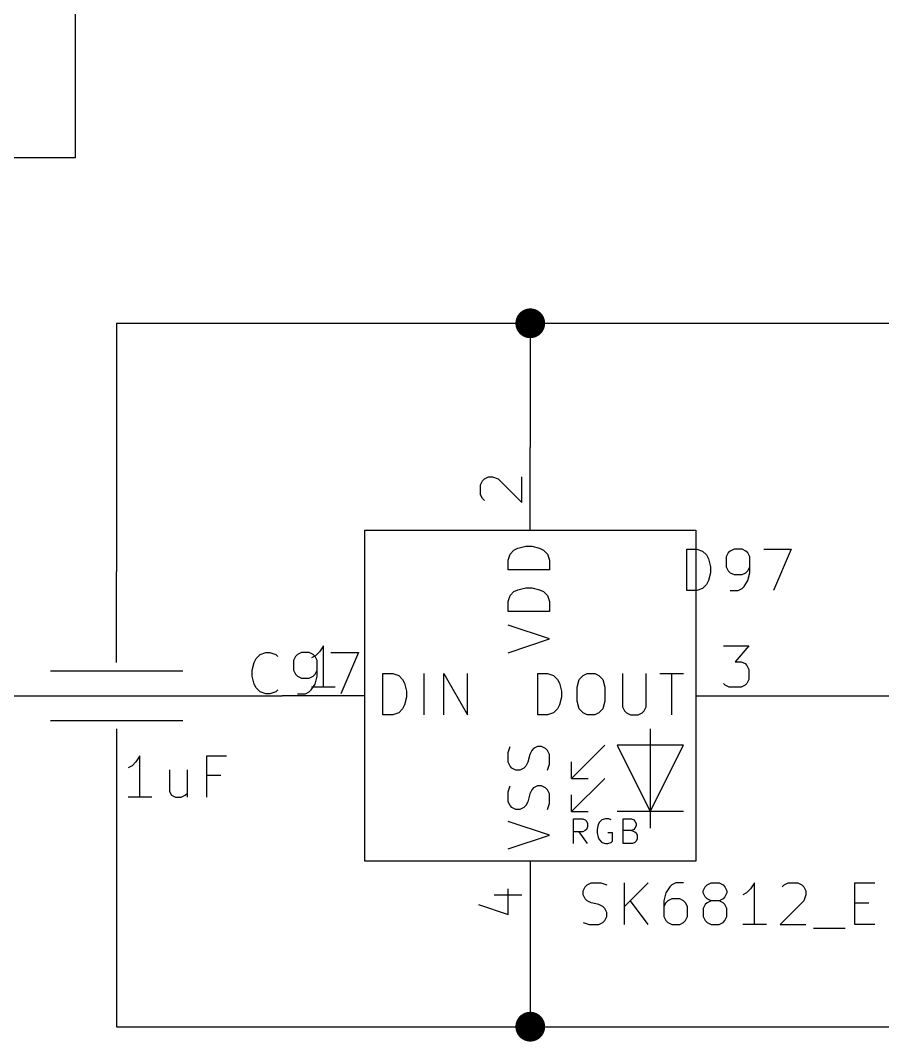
# Model space of a CAD drawing. Header units: millimetres. Extents: x 10 to 287, y -200 to -10.
# Drawn here: x 49.12 to 75.59, y -136.35 to -105 of the extents above; entities that cross this region are included whole.
import ezdxf

# ---------------------------------------------------------------- set-up
doc = ezdxf.new("R2010")
doc.units = ezdxf.units.MM
for name, color, linetype in [('GREENSIXTYFIVE', 129, 'CONTINUOUS'), ('LIGHTGREEN', 92, 'CONTINUOUS'), ('LIGHTRED', 12, 'CONTINUOUS'), ('RED', 14, 'CONTINUOUS'), ('WHITE', 250, 'CONTINUOUS')]:
    doc.layers.add(name, color=color, linetype=linetype)

msp = doc.modelspace()

# ---------------------------------------------------------------- linework, layer by layer
at = {"layer": 'GREENSIXTYFIVE', "linetype": 'CONTINUOUS'}
for p, q in [((64.148, -121.3878), (64.269, -121.2668)), ((64.148, -121.3878), (64.269, -121.2668)), ((64.269, -121.2668), (64.3899, -121.2063)), ((64.269, -121.2668), (64.3899, -121.2063)), ((64.3899, -121.2063), (64.6318, -121.1459)), ((64.3899, -121.2063), (64.6318, -121.1459)), ((64.6318, -121.1459), (64.8132, -121.1459)), ((64.6318, -121.1459), (64.8132, -121.1459)), ((64.8132, -121.1459), (65.0551, -121.2063)), ((64.8132, -121.1459), (65.0551, -121.2063)), ((65.0551, -121.2063), (65.1761, -121.2668)), ((65.0551, -121.2063), (65.1761, -121.2668)), ((65.1761, -121.2668), (65.2971, -121.3878)), ((65.1761, -121.2668), (65.2971, -121.3878)), ((69.5778, -122.4992), (69.5778, -121.2292)), ((69.5778, -121.2292), (69.8802, -121.2292)), ((69.5778, -122.4992), (69.5778, -121.2292)), ((69.5778, -121.2292), (69.8802, -121.2292)), ((69.8802, -121.2292), (70.0616, -121.2897)), ((69.8802, -121.2292), (70.0616, -121.2897)), ((70.0616, -121.2897), (70.1826, -121.4107)), ((70.0616, -121.2897), (70.1826, -121.4107)), ((70.9083, -121.2897), (70.8478, -121.3502)), ((70.9083, -121.2897), (70.8478, -121.3502)), ((71.0293, -121.2292), (70.9083, -121.2897)), ((71.0293, -121.2292), (70.9083, -121.2897)), ((71.2712, -121.2292), (71.0293, -121.2292)), ((71.2712, -121.2292), (71.0293, -121.2292)), ((71.3921, -121.2897), (71.2712, -121.2292)), ((71.3921, -121.2897), (71.2712, -121.2292)), ((71.4526, -121.3502), (71.3921, -121.2897)), ((71.4526, -121.3502), (71.3921, -121.2897)), ((71.9364, -121.2292), (72.783, -121.2292)), ((71.9364, -121.2292), (72.783, -121.2292)), ((72.783, -121.2292), (72.2388, -122.4992)), ((72.783, -121.2292), (72.2388, -122.4992)), ((64.0875, -121.5692), (64.148, -121.3878)), ((64.0875, -121.5692), (64.148, -121.3878)), ((64.0875, -121.8716), (64.0875, -121.5692)), ((64.0875, -121.8716), (64.0875, -121.5692)), ((65.2971, -121.3878), (65.3575, -121.5692)), ((65.2971, -121.3878), (65.3575, -121.5692)), ((65.3575, -121.5692), (65.3575, -121.8716)), ((65.3575, -121.5692), (65.3575, -121.8716)), ((70.1826, -121.4107), (70.2431, -121.5316)), ((70.1826, -121.4107), (70.2431, -121.5316)), ((70.2431, -121.5316), (70.3035, -121.7735)), ((70.2431, -121.5316), (70.3035, -121.7735)), ((70.8478, -121.3502), (70.7874, -121.4711)), ((70.8478, -121.3502), (70.7874, -121.4711)), ((70.7874, -121.4711), (70.7874, -121.7735)), ((70.7874, -121.4711), (70.7874, -121.7735)), ((71.5131, -121.4711), (71.4526, -121.3502)), ((71.5131, -121.4711), (71.4526, -121.3502)), ((71.5131, -121.9549), (71.5131, -121.4711)), ((71.5131, -121.9549), (71.5131, -121.4711)), ((65.3575, -121.8716), (64.0875, -121.8716)), ((65.3575, -121.8716), (64.0875, -121.8716)), ((70.3035, -121.7735), (70.3035, -121.9549)), ((70.3035, -121.7735), (70.3035, -121.9549)), ((70.7874, -121.7735), (70.8478, -121.8945)), ((70.7874, -121.7735), (70.8478, -121.8945)), ((70.8478, -121.8945), (70.9083, -121.9549)), ((70.8478, -121.8945), (70.9083, -121.9549)), ((71.3921, -121.9549), (71.4526, -121.8945)), ((71.3921, -121.9549), (71.4526, -121.8945)), ((71.4526, -121.8945), (71.5131, -121.7735)), ((71.4526, -121.8945), (71.5131, -121.7735)), ((70.2431, -122.1968), (70.1826, -122.3178)), ((70.2431, -122.1968), (70.1826, -122.3178)), ((70.3035, -121.9549), (70.2431, -122.1968)), ((70.3035, -121.9549), (70.2431, -122.1968)), ((70.9083, -121.9549), (71.0293, -122.0154)), ((70.9083, -121.9549), (71.0293, -122.0154)), ((71.0293, -122.0154), (71.2712, -122.0154)), ((71.0293, -122.0154), (71.2712, -122.0154)), ((71.2712, -122.0154), (71.3921, -121.9549)), ((71.2712, -122.0154), (71.3921, -121.9549)), ((71.3316, -122.3783), (71.4526, -122.1968)), ((71.3316, -122.3783), (71.4526, -122.1968)), ((71.4526, -122.1968), (71.5131, -121.9549)), ((71.4526, -122.1968), (71.5131, -121.9549)), ((64.148, -122.6578), (64.269, -122.5368)), ((64.148, -122.6578), (64.269, -122.5368)), ((64.269, -122.5368), (64.3899, -122.4763)), ((64.269, -122.5368), (64.3899, -122.4763)), ((64.3899, -122.4763), (64.6318, -122.4159)), ((64.3899, -122.4763), (64.6318, -122.4159)), ((64.6318, -122.4159), (64.8132, -122.4159)), ((64.6318, -122.4159), (64.8132, -122.4159)), ((64.8132, -122.4159), (65.0551, -122.4763)), ((64.8132, -122.4159), (65.0551, -122.4763)), ((65.0551, -122.4763), (65.1761, -122.5368)), ((65.0551, -122.4763), (65.1761, -122.5368)), ((65.1761, -122.5368), (65.2971, -122.6578)), ((65.1761, -122.5368), (65.2971, -122.6578)), ((69.8802, -122.4992), (69.5778, -122.4992)), ((69.8802, -122.4992), (69.5778, -122.4992)), ((70.0616, -122.4388), (69.8802, -122.4992)), ((70.0616, -122.4388), (69.8802, -122.4992)), ((70.1826, -122.3178), (70.0616, -122.4388)), ((70.1826, -122.3178), (70.0616, -122.4388)), ((70.9083, -122.4992), (71.1502, -122.4992)), ((70.9083, -122.4992), (71.1502, -122.4992)), ((71.1502, -122.4992), (71.2712, -122.4388)), ((71.1502, -122.4992), (71.2712, -122.4388)), ((71.2712, -122.4388), (71.3316, -122.3783)), ((71.2712, -122.4388), (71.3316, -122.3783)), ((64.0875, -122.8392), (64.148, -122.6578)), ((64.0875, -122.8392), (64.148, -122.6578)), ((64.0875, -123.1416), (64.0875, -122.8392)), ((64.0875, -123.1416), (64.0875, -122.8392)), ((65.2971, -122.6578), (65.3575, -122.8392)), ((65.2971, -122.6578), (65.3575, -122.8392)), ((65.3575, -122.8392), (65.3575, -123.1416)), ((65.3575, -122.8392), (65.3575, -123.1416)), ((65.3575, -123.1416), (64.0875, -123.1416)), ((65.3575, -123.1416), (64.0875, -123.1416)), ((65.3575, -123.9883), (64.0875, -123.5649)), ((65.3575, -123.9883), (64.0875, -123.5649)), ((64.0875, -124.4116), (65.3575, -123.9883)), ((64.0875, -124.4116), (65.3575, -123.9883)), ((56.475, -124.4647), (56.6564, -124.4042)), ((56.475, -124.4647), (56.6564, -124.4042)), ((56.6564, -124.4042), (56.7773, -124.4042)), ((56.6564, -124.4042), (56.7773, -124.4042)), ((56.7773, -124.4042), (56.9588, -124.4647)), ((56.7773, -124.4042), (56.9588, -124.4647)), ((57.745, -124.4042), (57.624, -124.4647)), ((57.745, -124.4042), (57.624, -124.4647)), ((57.9869, -124.4042), (57.745, -124.4042)), ((57.9869, -124.4042), (57.745, -124.4042)), ((58.1078, -124.4647), (57.9869, -124.4042)), ((58.1078, -124.4647), (57.9869, -124.4042)), ((58.6521, -124.4042), (59.4987, -124.4042)), ((58.6521, -124.4042), (59.4987, -124.4042)), ((59.4987, -124.4042), (58.9545, -125.6742)), ((59.4987, -124.4042), (58.9545, -125.6742)), ((56.2331, -124.9485), (56.2935, -124.7066)), ((56.2331, -124.9485), (56.2935, -124.7066)), ((56.2935, -124.7066), (56.354, -124.5857)), ((56.2935, -124.7066), (56.354, -124.5857)), ((56.354, -124.5857), (56.475, -124.4647)), ((56.354, -124.5857), (56.475, -124.4647)), ((56.9588, -124.4647), (57.0192, -124.5252)), ((56.9588, -124.4647), (57.0192, -124.5252)), ((57.5635, -124.5252), (57.5031, -124.6461)), ((57.5635, -124.5252), (57.5031, -124.6461)), ((57.5031, -124.6461), (57.5031, -124.9485)), ((57.5031, -124.6461), (57.5031, -124.9485)), ((57.624, -124.4647), (57.5635, -124.5252)), ((57.624, -124.4647), (57.5635, -124.5252)), ((58.1683, -124.5252), (58.1078, -124.4647)), ((58.1683, -124.5252), (58.1078, -124.4647)), ((58.2288, -124.6461), (58.1683, -124.5252)), ((58.2288, -124.6461), (58.1683, -124.5252)), ((58.2288, -125.1299), (58.2288, -124.6461)), ((58.2288, -125.1299), (58.2288, -124.6461)), ((56.2331, -125.1299), (56.2331, -124.9485)), ((56.2331, -125.1299), (56.2331, -124.9485)), ((57.5031, -124.9485), (57.5635, -125.0695)), ((57.5031, -124.9485), (57.5635, -125.0695)), ((58.1683, -125.0695), (58.2288, -124.9485)), ((58.1683, -125.0695), (58.2288, -124.9485)), ((60.2463, -126.3175), (60.2463, -125.0475)), ((60.2463, -125.0475), (60.5487, -125.0475)), ((60.2463, -126.3175), (60.2463, -125.0475)), ((60.2463, -125.0475), (60.5487, -125.0475)), ((60.5487, -125.0475), (60.7301, -125.108)), ((60.5487, -125.0475), (60.7301, -125.108)), ((61.5163, -126.3175), (61.5163, -125.0475)), ((61.5163, -126.3175), (61.5163, -125.0475)), ((62.1211, -126.3175), (62.1211, -125.0475)), ((62.1211, -125.0475), (62.8468, -126.3175)), ((62.1211, -126.3175), (62.1211, -125.0475)), ((62.1211, -125.0475), (62.8468, -126.3175)), ((62.8468, -126.3175), (62.8468, -125.0475)), ((62.8468, -126.3175), (62.8468, -125.0475)), ((64.9997, -126.3175), (64.9997, -125.0475)), ((64.9997, -125.0475), (65.3021, -125.0475)), ((64.9997, -126.3175), (64.9997, -125.0475)), ((64.9997, -125.0475), (65.3021, -125.0475)), ((65.3021, -125.0475), (65.4835, -125.108)), ((65.3021, -125.0475), (65.4835, -125.108)), ((66.3907, -125.108), (66.5116, -125.0475)), ((66.3907, -125.108), (66.5116, -125.0475)), ((66.5116, -125.0475), (66.7535, -125.0475)), ((66.5116, -125.0475), (66.7535, -125.0475)), ((66.7535, -125.0475), (66.8745, -125.108)), ((66.7535, -125.0475), (66.8745, -125.108)), ((67.6002, -125.0475), (67.6002, -126.0756)), ((67.6002, -125.0475), (67.6002, -126.0756)), ((68.3259, -126.0756), (68.3259, -125.0475)), ((68.3259, -126.0756), (68.3259, -125.0475)), ((68.7493, -125.0475), (69.475, -125.0475)), ((68.7493, -125.0475), (69.475, -125.0475)), ((69.1122, -126.3175), (69.1122, -125.0475)), ((69.1122, -126.3175), (69.1122, -125.0475)), ((56.2935, -125.3718), (56.2331, -125.1299)), ((56.2935, -125.3718), (56.2331, -125.1299)), ((56.354, -125.4928), (56.2935, -125.3718)), ((56.354, -125.4928), (56.2935, -125.3718)), ((57.5635, -125.0695), (57.624, -125.1299)), ((57.5635, -125.0695), (57.624, -125.1299)), ((57.624, -125.1299), (57.745, -125.1904)), ((57.624, -125.1299), (57.745, -125.1904)), ((57.745, -125.1904), (57.9869, -125.1904)), ((57.745, -125.1904), (57.9869, -125.1904)), ((57.9869, -125.1904), (58.1078, -125.1299)), ((57.9869, -125.1904), (58.1078, -125.1299)), ((58.0473, -125.5533), (58.1683, -125.3718)), ((58.0473, -125.5533), (58.1683, -125.3718)), ((58.1078, -125.1299), (58.1683, -125.0695)), ((58.1078, -125.1299), (58.1683, -125.0695)), ((58.1683, -125.3718), (58.2288, -125.1299)), ((58.1683, -125.3718), (58.2288, -125.1299)), ((60.7301, -125.108), (60.8511, -125.229)), ((60.7301, -125.108), (60.8511, -125.229)), ((60.8511, -125.229), (60.9116, -125.3499)), ((60.8511, -125.229), (60.9116, -125.3499)), ((60.9116, -125.3499), (60.972, -125.5918)), ((60.9116, -125.3499), (60.972, -125.5918)), ((65.4835, -125.108), (65.6045, -125.229)), ((65.4835, -125.108), (65.6045, -125.229)), ((65.6045, -125.229), (65.665, -125.3499)), ((65.6045, -125.229), (65.665, -125.3499)), ((65.665, -125.3499), (65.7254, -125.5918)), ((65.665, -125.3499), (65.7254, -125.5918)), ((66.2093, -125.4709), (66.2697, -125.229)), ((66.2093, -125.4709), (66.2697, -125.229)), ((66.2697, -125.229), (66.3907, -125.108)), ((66.2697, -125.229), (66.3907, -125.108)), ((66.8745, -125.108), (66.9954, -125.229)), ((66.8745, -125.108), (66.9954, -125.229)), ((66.9954, -125.229), (67.0559, -125.4709)), ((66.9954, -125.229), (67.0559, -125.4709)), ((56.475, -125.6138), (56.354, -125.4928)), ((56.475, -125.6138), (56.354, -125.4928)), ((56.6564, -125.6742), (56.475, -125.6138)), ((56.6564, -125.6742), (56.475, -125.6138)), ((56.7773, -125.6742), (56.6564, -125.6742)), ((56.7773, -125.6742), (56.6564, -125.6742)), ((56.9588, -125.6138), (56.7773, -125.6742)), ((56.9588, -125.6138), (56.7773, -125.6742)), ((57.0192, -125.5533), (56.9588, -125.6138)), ((57.0192, -125.5533), (56.9588, -125.6138)), ((57.624, -125.6742), (57.8659, -125.6742)), ((57.624, -125.6742), (57.8659, -125.6742)), ((57.8659, -125.6742), (57.9869, -125.6138)), ((57.8659, -125.6742), (57.9869, -125.6138)), ((57.9869, -125.6138), (58.0473, -125.5533)), ((57.9869, -125.6138), (58.0473, -125.5533)), ((60.972, -125.5918), (60.972, -125.7732)), ((60.972, -125.5918), (60.972, -125.7732)), ((65.7254, -125.5918), (65.7254, -125.7732)), ((65.7254, -125.5918), (65.7254, -125.7732)), ((66.2093, -125.8942), (66.2093, -125.4709)), ((66.2093, -125.8942), (66.2093, -125.4709)), ((67.0559, -125.4709), (67.0559, -125.8942)), ((67.0559, -125.4709), (67.0559, -125.8942)), ((60.972, -125.7732), (60.9116, -126.0151)), ((60.972, -125.7732), (60.9116, -126.0151)), ((65.7254, -125.7732), (65.665, -126.0151)), ((65.7254, -125.7732), (65.665, -126.0151)), ((66.2697, -126.1361), (66.2093, -125.8942)), ((66.2697, -126.1361), (66.2093, -125.8942)), ((67.0559, -125.8942), (66.9954, -126.1361)), ((67.0559, -125.8942), (66.9954, -126.1361)), ((60.7301, -126.2571), (60.5487, -126.3175)), ((60.7301, -126.2571), (60.5487, -126.3175)), ((60.8511, -126.1361), (60.7301, -126.2571)), ((60.8511, -126.1361), (60.7301, -126.2571)), ((60.9116, -126.0151), (60.8511, -126.1361)), ((60.9116, -126.0151), (60.8511, -126.1361)), ((65.4835, -126.2571), (65.3021, -126.3175)), ((65.4835, -126.2571), (65.3021, -126.3175)), ((65.6045, -126.1361), (65.4835, -126.2571)), ((65.6045, -126.1361), (65.4835, -126.2571)), ((65.665, -126.0151), (65.6045, -126.1361)), ((65.665, -126.0151), (65.6045, -126.1361)), ((66.3907, -126.2571), (66.2697, -126.1361)), ((66.3907, -126.2571), (66.2697, -126.1361)), ((66.5116, -126.3175), (66.3907, -126.2571)), ((66.5116, -126.3175), (66.3907, -126.2571)), ((66.8745, -126.2571), (66.7535, -126.3175)), ((66.8745, -126.2571), (66.7535, -126.3175)), ((66.9954, -126.1361), (66.8745, -126.2571)), ((66.9954, -126.1361), (66.8745, -126.2571)), ((67.6002, -126.0756), (67.6607, -126.1966)), ((67.6002, -126.0756), (67.6607, -126.1966)), ((67.6607, -126.1966), (67.7212, -126.2571)), ((67.6607, -126.1966), (67.7212, -126.2571)), ((67.7212, -126.2571), (67.8421, -126.3175)), ((67.7212, -126.2571), (67.8421, -126.3175)), ((68.084, -126.3175), (68.205, -126.2571)), ((68.084, -126.3175), (68.205, -126.2571)), ((68.205, -126.2571), (68.2655, -126.1966)), ((68.205, -126.2571), (68.2655, -126.1966)), ((68.2655, -126.1966), (68.3259, -126.0756)), ((68.2655, -126.1966), (68.3259, -126.0756)), ((60.5487, -126.3175), (60.2463, -126.3175)), ((60.5487, -126.3175), (60.2463, -126.3175)), ((65.3021, -126.3175), (64.9997, -126.3175)), ((65.3021, -126.3175), (64.9997, -126.3175)), ((66.7535, -126.3175), (66.5116, -126.3175)), ((66.7535, -126.3175), (66.5116, -126.3175)), ((67.8421, -126.3175), (68.084, -126.3175)), ((67.8421, -126.3175), (68.084, -126.3175)), ((64.0875, -127.4717), (64.148, -127.2902)), ((64.0875, -127.4717), (64.148, -127.2902)), ((64.0875, -127.774), (64.0875, -127.4717)), ((64.0875, -127.774), (64.0875, -127.4717)), ((64.7528, -127.5321), (64.6923, -127.774)), ((64.7528, -127.5321), (64.6923, -127.774)), ((64.8132, -127.4112), (64.7528, -127.5321)), ((64.8132, -127.4112), (64.7528, -127.5321)), ((64.8737, -127.3507), (64.8132, -127.4112)), ((64.8737, -127.3507), (64.8132, -127.4112)), ((64.9947, -127.2902), (64.8737, -127.3507)), ((64.9947, -127.2902), (64.8737, -127.3507)), ((65.1156, -127.2902), (64.9947, -127.2902)), ((65.1156, -127.2902), (64.9947, -127.2902)), ((65.2366, -127.3507), (65.1156, -127.2902)), ((65.2366, -127.3507), (65.1156, -127.2902)), ((65.2971, -127.4112), (65.2366, -127.3507)), ((65.2971, -127.4112), (65.2366, -127.3507)), ((65.3575, -127.5321), (65.2971, -127.4112)), ((65.3575, -127.5321), (65.2971, -127.4112)), ((65.3575, -127.8345), (65.3575, -127.5321)), ((65.3575, -127.8345), (65.3575, -127.5321)), ((52.544, -127.8816), (52.4231, -127.9421)), ((52.544, -127.8816), (52.4231, -127.9421)), ((52.665, -127.7607), (52.544, -127.8816)), ((52.665, -127.7607), (52.544, -127.8816)), ((52.7859, -127.5792), (52.665, -127.7607)), ((52.7859, -127.5792), (52.665, -127.7607)), ((52.7859, -128.8492), (52.7859, -127.5792)), ((52.7859, -128.8492), (52.7859, -127.5792)), ((54.842, -128.8492), (54.842, -127.5792)), ((54.842, -127.5792), (55.4468, -127.5792)), ((54.842, -128.8492), (54.842, -127.5792)), ((54.842, -127.5792), (55.4468, -127.5792)), ((64.148, -127.895), (64.0875, -127.774)), ((64.148, -127.895), (64.0875, -127.774)), ((64.6923, -127.774), (64.6318, -127.895)), ((64.6923, -127.774), (64.6318, -127.895)), ((65.2971, -128.0159), (65.3575, -127.8345)), ((65.2971, -128.0159), (65.3575, -127.8345)), ((53.693, -128.0026), (53.693, -128.6678)), ((53.693, -128.0026), (53.693, -128.6678)), ((54.2373, -128.0026), (54.2373, -128.8492)), ((54.2373, -128.0026), (54.2373, -128.8492)), ((55.2654, -128.184), (54.842, -128.184)), ((55.2654, -128.184), (54.842, -128.184)), ((64.2085, -127.9555), (64.148, -127.895)), ((64.2085, -127.9555), (64.148, -127.895)), ((64.3294, -128.0159), (64.2085, -127.9555)), ((64.3294, -128.0159), (64.2085, -127.9555)), ((64.4504, -128.0159), (64.3294, -128.0159)), ((64.4504, -128.0159), (64.3294, -128.0159)), ((64.5713, -127.9555), (64.4504, -128.0159)), ((64.5713, -127.9555), (64.4504, -128.0159)), ((64.6318, -127.895), (64.5713, -127.9555)), ((64.6318, -127.895), (64.5713, -127.9555)), ((64.0875, -128.6812), (64.148, -128.4997)), ((64.0875, -128.6812), (64.148, -128.4997)), ((64.9947, -128.4997), (64.8737, -128.5602)), ((64.9947, -128.4997), (64.8737, -128.5602)), ((65.1156, -128.4997), (64.9947, -128.4997)), ((65.1156, -128.4997), (64.9947, -128.4997)), ((65.2366, -128.5602), (65.1156, -128.4997)), ((65.2366, -128.5602), (65.1156, -128.4997)), ((53.693, -128.6678), (53.7535, -128.7888)), ((53.693, -128.6678), (53.7535, -128.7888)), ((53.7535, -128.7888), (53.8745, -128.8492)), ((53.7535, -128.7888), (53.8745, -128.8492)), ((54.0559, -128.8492), (54.1768, -128.7888)), ((54.0559, -128.8492), (54.1768, -128.7888)), ((54.1768, -128.7888), (54.2373, -128.7283)), ((54.1768, -128.7888), (54.2373, -128.7283)), ((64.0875, -128.9835), (64.0875, -128.6812)), ((64.0875, -128.9835), (64.0875, -128.6812)), ((64.7528, -128.7416), (64.6923, -128.9835)), ((64.7528, -128.7416), (64.6923, -128.9835)), ((64.8132, -128.6207), (64.7528, -128.7416)), ((64.8132, -128.6207), (64.7528, -128.7416)), ((64.8737, -128.5602), (64.8132, -128.6207)), ((64.8737, -128.5602), (64.8132, -128.6207)), ((65.2971, -128.6207), (65.2366, -128.5602)), ((65.2971, -128.6207), (65.2366, -128.5602)), ((65.3575, -128.7416), (65.2971, -128.6207)), ((65.3575, -128.7416), (65.2971, -128.6207)), ((65.3575, -129.044), (65.3575, -128.7416)), ((65.3575, -129.044), (65.3575, -128.7416)), ((53.1488, -128.8492), (52.4231, -128.8492)), ((53.1488, -128.8492), (52.4231, -128.8492)), ((53.8745, -128.8492), (54.0559, -128.8492)), ((53.8745, -128.8492), (54.0559, -128.8492)), ((64.148, -129.1045), (64.0875, -128.9835)), ((64.148, -129.1045), (64.0875, -128.9835)), ((64.2085, -129.165), (64.148, -129.1045)), ((64.2085, -129.165), (64.148, -129.1045)), ((64.6318, -129.1045), (64.5713, -129.165)), ((64.6318, -129.1045), (64.5713, -129.165)), ((64.6923, -128.9835), (64.6318, -129.1045)), ((64.6923, -128.9835), (64.6318, -129.1045)), ((65.2971, -129.2254), (65.3575, -129.044)), ((65.2971, -129.2254), (65.3575, -129.044)), ((64.3294, -129.2254), (64.2085, -129.165)), ((64.3294, -129.2254), (64.2085, -129.165)), ((64.4504, -129.2254), (64.3294, -129.2254)), ((64.4504, -129.2254), (64.3294, -129.2254)), ((64.5713, -129.165), (64.4504, -129.2254)), ((64.5713, -129.165), (64.4504, -129.2254)), ((65.3575, -130.0117), (64.0875, -129.5883)), ((65.3575, -130.0117), (64.0875, -129.5883)), ((64.0875, -130.435), (65.3575, -130.0117)), ((64.0875, -130.435), (65.3575, -130.0117)), ((66.3931, -131.7208), (66.4535, -131.5999)), ((66.3931, -131.7208), (66.4535, -131.5999)), ((66.4535, -131.5999), (66.514, -131.5394)), ((66.4535, -131.5999), (66.514, -131.5394)), ((66.514, -131.5394), (66.635, -131.4789)), ((66.514, -131.5394), (66.635, -131.4789)), ((66.635, -131.4789), (66.9373, -131.4789)), ((66.635, -131.4789), (66.9373, -131.4789)), ((66.9373, -131.4789), (67.1188, -131.5394)), ((66.9373, -131.4789), (67.1188, -131.5394)), ((67.663, -132.7489), (67.663, -131.4789)), ((68.3887, -131.4789), (67.663, -132.2046)), ((67.663, -132.7489), (67.663, -131.4789)), ((68.3887, -131.4789), (67.663, -132.2046)), ((69.054, -131.5999), (68.933, -131.7813)), ((69.054, -131.5999), (68.933, -131.7813)), ((69.1145, -131.5394), (69.054, -131.5999)), ((69.1145, -131.5394), (69.054, -131.5999)), ((69.2354, -131.4789), (69.1145, -131.5394)), ((69.2354, -131.4789), (69.1145, -131.5394)), ((69.4773, -131.4789), (69.2354, -131.4789)), ((69.4773, -131.4789), (69.2354, -131.4789)), ((70.0821, -131.7208), (70.1425, -131.5999)), ((70.0821, -131.7208), (70.1425, -131.5999)), ((70.1425, -131.5999), (70.203, -131.5394)), ((70.1425, -131.5999), (70.203, -131.5394)), ((70.203, -131.5394), (70.324, -131.4789)), ((70.203, -131.5394), (70.324, -131.4789)), ((70.324, -131.4789), (70.5659, -131.4789)), ((70.324, -131.4789), (70.5659, -131.4789)), ((70.5659, -131.4789), (70.6868, -131.5394)), ((70.5659, -131.4789), (70.6868, -131.5394)), ((70.6868, -131.5394), (70.7473, -131.5999)), ((70.6868, -131.5394), (70.7473, -131.5999)), ((70.7473, -131.5999), (70.8078, -131.7208)), ((70.7473, -131.5999), (70.8078, -131.7208)), ((71.6544, -131.4789), (71.5335, -131.6604)), ((71.6544, -131.4789), (71.5335, -131.6604)), ((71.6544, -132.7489), (71.6544, -131.4789)), ((71.6544, -132.7489), (71.6544, -131.4789)), ((72.5011, -131.5999), (72.5615, -131.5394)), ((72.5011, -131.5999), (72.5615, -131.5394)), ((72.5615, -131.5394), (72.6825, -131.4789)), ((72.5615, -131.5394), (72.6825, -131.4789)), ((72.6825, -131.4789), (72.9849, -131.4789)), ((72.6825, -131.4789), (72.9849, -131.4789)), ((72.9849, -131.4789), (73.1058, -131.5394)), ((72.9849, -131.4789), (73.1058, -131.5394)), ((73.1058, -131.5394), (73.1663, -131.5999)), ((73.1058, -131.5394), (73.1663, -131.5999)), ((73.1663, -131.5999), (73.2268, -131.7208)), ((73.1663, -131.5999), (73.2268, -131.7208)), ((74.7386, -132.7489), (74.7386, -131.4789)), ((74.7386, -131.4789), (75.3434, -131.4789)), ((74.7386, -132.7489), (74.7386, -131.4789)), ((74.7386, -131.4789), (75.3434, -131.4789)), ((66.3931, -131.8418), (66.3931, -131.7208)), ((66.3931, -131.8418), (66.3931, -131.7208)), ((66.4535, -131.9627), (66.3931, -131.8418)), ((66.4535, -131.9627), (66.3931, -131.8418)), ((68.933, -131.7813), (68.8726, -132.0232)), ((68.933, -131.7813), (68.8726, -132.0232)), ((70.0821, -131.7813), (70.0821, -131.7208)), ((70.0821, -131.7813), (70.0821, -131.7208)), ((70.1425, -131.9023), (70.0821, -131.7813)), ((70.1425, -131.9023), (70.0821, -131.7813)), ((70.203, -131.9627), (70.1425, -131.9023)), ((70.203, -131.9627), (70.1425, -131.9023)), ((70.7473, -131.9023), (70.6868, -131.9627)), ((70.7473, -131.9023), (70.6868, -131.9627)), ((70.8078, -131.7813), (70.7473, -131.9023)), ((70.8078, -131.7813), (70.7473, -131.9023)), ((70.8078, -131.7208), (70.8078, -131.7813)), ((70.8078, -131.7208), (70.8078, -131.7813)), ((71.4125, -131.7813), (71.2916, -131.8418)), ((71.4125, -131.7813), (71.2916, -131.8418)), ((71.5335, -131.6604), (71.4125, -131.7813)), ((71.5335, -131.6604), (71.4125, -131.7813)), ((73.2268, -131.8418), (73.1663, -132.0232)), ((73.2268, -131.8418), (73.1663, -132.0232)), ((73.2268, -131.7208), (73.2268, -131.8418)), ((73.2268, -131.7208), (73.2268, -131.8418)), ((66.514, -132.0232), (66.4535, -131.9627)), ((66.514, -132.0232), (66.4535, -131.9627)), ((66.635, -132.0837), (66.514, -132.0232)), ((66.635, -132.0837), (66.514, -132.0232)), ((66.8769, -132.1442), (66.635, -132.0837)), ((66.8769, -132.1442), (66.635, -132.0837)), ((66.9978, -132.2046), (66.8769, -132.1442)), ((66.9978, -132.2046), (66.8769, -132.1442)), ((67.0583, -132.2651), (66.9978, -132.2046)), ((67.0583, -132.2651), (66.9978, -132.2046)), ((67.1188, -132.3861), (67.0583, -132.2651)), ((67.1188, -132.3861), (67.0583, -132.2651)), ((68.3887, -132.7489), (67.8445, -132.0232)), ((68.3887, -132.7489), (67.8445, -132.0232)), ((68.8726, -132.0232), (68.8726, -132.507)), ((68.8726, -132.0232), (68.8726, -132.507)), ((68.933, -132.0837), (68.8726, -132.2046)), ((68.933, -132.0837), (68.8726, -132.2046)), ((68.9935, -132.0232), (68.933, -132.0837)), ((68.9935, -132.0232), (68.933, -132.0837)), ((69.1145, -131.9627), (68.9935, -132.0232)), ((69.1145, -131.9627), (68.9935, -132.0232)), ((69.3564, -131.9627), (69.1145, -131.9627)), ((69.3564, -131.9627), (69.1145, -131.9627)), ((69.4773, -132.0232), (69.3564, -131.9627)), ((69.4773, -132.0232), (69.3564, -131.9627)), ((69.5378, -132.0837), (69.4773, -132.0232)), ((69.5378, -132.0837), (69.4773, -132.0232)), ((69.5983, -132.2046), (69.5378, -132.0837)), ((69.5983, -132.2046), (69.5378, -132.0837)), ((69.5983, -132.507), (69.5983, -132.2046)), ((69.5983, -132.507), (69.5983, -132.2046)), ((70.1425, -132.1442), (70.0821, -132.2651)), ((70.1425, -132.1442), (70.0821, -132.2651)), ((70.0821, -132.2651), (70.0821, -132.507)), ((70.0821, -132.2651), (70.0821, -132.507)), ((70.203, -132.0837), (70.1425, -132.1442)), ((70.203, -132.0837), (70.1425, -132.1442)), ((70.324, -132.0232), (70.203, -131.9627)), ((70.324, -132.0232), (70.203, -131.9627)), ((70.324, -132.0232), (70.203, -132.0837)), ((70.324, -132.0232), (70.203, -132.0837)), ((70.5659, -132.0232), (70.324, -132.0232)), ((70.5659, -132.0232), (70.324, -132.0232)), ((70.6868, -131.9627), (70.5659, -132.0232)), ((70.6868, -131.9627), (70.5659, -132.0232)), ((70.6868, -132.0837), (70.5659, -132.0232)), ((70.6868, -132.0837), (70.5659, -132.0232)), ((70.7473, -132.1442), (70.6868, -132.0837)), ((70.7473, -132.1442), (70.6868, -132.0837)), ((70.8078, -132.2651), (70.7473, -132.1442)), ((70.8078, -132.2651), (70.7473, -132.1442)), ((70.8078, -132.507), (70.8078, -132.2651)), ((70.8078, -132.507), (70.8078, -132.2651)), ((73.1663, -132.0232), (72.4406, -132.7489)), ((73.1663, -132.0232), (72.4406, -132.7489)), ((74.7386, -132.0837), (75.162, -132.0837)), ((74.7386, -132.0837), (75.162, -132.0837)), ((67.0583, -132.628), (67.1188, -132.507)), ((67.0583, -132.628), (67.1188, -132.507)), ((67.1188, -132.507), (67.1188, -132.3861)), ((67.1188, -132.507), (67.1188, -132.3861)), ((68.8726, -132.507), (68.933, -132.628)), ((68.8726, -132.507), (68.933, -132.628)), ((69.5378, -132.628), (69.5983, -132.507)), ((69.5378, -132.628), (69.5983, -132.507)), ((70.0821, -132.507), (70.1425, -132.628)), ((70.0821, -132.507), (70.1425, -132.628)), ((70.7473, -132.628), (70.8078, -132.507)), ((70.7473, -132.628), (70.8078, -132.507)), ((66.3931, -132.6885), (66.5745, -132.7489)), ((66.3931, -132.6885), (66.5745, -132.7489)), ((66.5745, -132.7489), (66.8769, -132.7489)), ((66.5745, -132.7489), (66.8769, -132.7489)), ((66.8769, -132.7489), (66.9978, -132.6885)), ((66.8769, -132.7489), (66.9978, -132.6885)), ((66.9978, -132.6885), (67.0583, -132.628)), ((66.9978, -132.6885), (67.0583, -132.628)), ((68.933, -132.628), (68.9935, -132.6885)), ((68.933, -132.628), (68.9935, -132.6885)), ((68.9935, -132.6885), (69.1145, -132.7489)), ((68.9935, -132.6885), (69.1145, -132.7489)), ((69.1145, -132.7489), (69.3564, -132.7489)), ((69.1145, -132.7489), (69.3564, -132.7489)), ((69.3564, -132.7489), (69.4773, -132.6885)), ((69.3564, -132.7489), (69.4773, -132.6885)), ((69.4773, -132.6885), (69.5378, -132.628)), ((69.4773, -132.6885), (69.5378, -132.628)), ((70.1425, -132.628), (70.203, -132.6885)), ((70.1425, -132.628), (70.203, -132.6885)), ((70.203, -132.6885), (70.324, -132.7489)), ((70.203, -132.6885), (70.324, -132.7489)), ((70.324, -132.7489), (70.5659, -132.7489)), ((70.324, -132.7489), (70.5659, -132.7489)), ((70.5659, -132.7489), (70.6868, -132.6885)), ((70.5659, -132.7489), (70.6868, -132.6885)), ((70.6868, -132.6885), (70.7473, -132.628)), ((70.6868, -132.6885), (70.7473, -132.628)), ((72.0173, -132.7489), (71.2916, -132.7489)), ((72.0173, -132.7489), (71.2916, -132.7489)), ((72.4406, -132.7489), (73.2268, -132.7489)), ((72.4406, -132.7489), (73.2268, -132.7489)), ((73.4687, -132.8699), (74.4363, -132.8699)), ((73.4687, -132.8699), (74.4363, -132.8699)), ((75.3434, -132.7489), (74.7386, -132.7489)), ((75.3434, -132.7489), (74.7386, -132.7489))]:
    msp.add_line(p, q, dxfattribs=at)
at = {"layer": 'LIGHTGREEN', "linetype": 'CONTINUOUS'}
for p, q in [((50.8, -78.74), (50.8, -109.22)), ((50.8, -109.22), (13.97, -109.22)), ((52.07, -114.3), (64.77, -114.3)), ((52.07, -114.3), (52.07, -121.92)), ((64.77, -114.3), (64.77, -118.11)), ((64.77, -114.3), (78.74, -114.3)), ((44.45, -125.73), (57.15, -125.73)), ((72.39, -125.73), (83.82, -125.73)), ((52.07, -129.54), (52.07, -135.89)), ((64.77, -133.35), (64.77, -135.89)), ((52.07, -135.89), (64.77, -135.89)), ((64.77, -135.89), (78.74, -135.89))]:
    msp.add_line(p, q, dxfattribs=at)
at = {"layer": 'LIGHTGREEN', "const_width": 0.4572}
for points in [[(64.5414, -114.3, 1), (64.9986, -114.3, 1)], [(64.5414, -135.89, 1), (64.9986, -135.89, 1)]]:
    msp.add_lwpolyline(points, format="xyb", close=True, dxfattribs=at)
at = {"layer": 'LIGHTRED', "linetype": 'CONTINUOUS'}
for p, q in [((63.3034, -119.138), (63.3639, -119.0775)), ((63.3034, -119.138), (63.3639, -119.0775)), ((63.3639, -119.0775), (63.4848, -119.017)), ((63.3639, -119.0775), (63.4848, -119.017)), ((63.4848, -119.017), (63.6058, -119.017)), ((63.4848, -119.017), (63.6058, -119.017)), ((63.6058, -119.017), (63.7872, -119.0775)), ((63.6058, -119.017), (63.7872, -119.0775)), ((63.7872, -119.0775), (64.5129, -119.8032)), ((63.7872, -119.0775), (64.5129, -119.8032)), ((64.5129, -119.8032), (64.5129, -119.017)), ((64.5129, -119.8032), (64.5129, -119.017)), ((63.2429, -119.2589), (63.3034, -119.138)), ((63.2429, -119.2589), (63.3034, -119.138)), ((63.2429, -119.5613), (63.2429, -119.2589)), ((63.2429, -119.5613), (63.2429, -119.2589)), ((63.3034, -119.6823), (63.2429, -119.5613)), ((63.3034, -119.6823), (63.2429, -119.5613)), ((63.3639, -119.7427), (63.3034, -119.6823)), ((63.3639, -119.7427), (63.3034, -119.6823)), ((58.2991, -124.3844), (58.1781, -124.5053)), ((58.2991, -124.3844), (58.1781, -124.5053)), ((58.42, -124.2029), (58.2991, -124.3844)), ((58.42, -124.2029), (58.2991, -124.3844)), ((58.42, -125.4729), (58.42, -124.2029)), ((58.42, -125.4729), (58.42, -124.2029)), ((70.6967, -124.2029), (71.4829, -124.2029)), ((70.6967, -124.2029), (71.4829, -124.2029)), ((71.4829, -124.2029), (71.0595, -124.6867)), ((71.4829, -124.2029), (71.0595, -124.6867)), ((58.1781, -124.5053), (58.0572, -124.5658)), ((58.1781, -124.5053), (58.0572, -124.5658)), ((71.0595, -124.6867), (71.241, -124.6867)), ((71.0595, -124.6867), (71.241, -124.6867)), ((71.241, -124.6867), (71.3619, -124.7472)), ((71.241, -124.6867), (71.3619, -124.7472)), ((71.3619, -124.7472), (71.4224, -124.8077)), ((71.3619, -124.7472), (71.4224, -124.8077)), ((71.4224, -124.8077), (71.4829, -124.9286)), ((71.4224, -124.8077), (71.4829, -124.9286)), ((71.4829, -124.9286), (71.4829, -125.231)), ((71.4829, -124.9286), (71.4829, -125.231)), ((70.7572, -125.4125), (70.6967, -125.352)), ((70.7572, -125.4125), (70.6967, -125.352)), ((71.4224, -125.352), (71.3619, -125.4125)), ((71.4224, -125.352), (71.3619, -125.4125)), ((71.4829, -125.231), (71.4224, -125.352)), ((71.4829, -125.231), (71.4224, -125.352)), ((58.7829, -125.4729), (58.0572, -125.4729)), ((58.7829, -125.4729), (58.0572, -125.4729)), ((70.8781, -125.4729), (70.7572, -125.4125)), ((70.8781, -125.4729), (70.7572, -125.4125)), ((71.241, -125.4729), (70.8781, -125.4729)), ((71.241, -125.4729), (70.8781, -125.4729)), ((71.3619, -125.4125), (71.241, -125.4729)), ((71.3619, -125.4125), (71.241, -125.4729)), ((63.6663, -131.838), (64.5129, -131.838)), ((63.6663, -131.838), (64.5129, -131.838)), ((64.0896, -132.4427), (64.0896, -131.6566)), ((64.0896, -132.4427), (64.0896, -131.6566)), ((63.1825, -132.1404), (64.0896, -132.4427)), ((63.1825, -132.1404), (64.0896, -132.4427))]:
    msp.add_line(p, q, dxfattribs=at)
at = {"layer": 'RED', "linetype": 'CONTINUOUS'}
for p, q in [((64.77, -120.65), (64.77, -118.11)), ((64.77, -120.65), (64.77, -118.11)), ((59.69, -130.81), (59.69, -120.65)), ((59.69, -120.65), (69.85, -120.65)), ((69.85, -120.65), (69.85, -130.81)), ((52.07, -124.714), (52.07, -121.92)), ((52.07, -124.714), (52.07, -121.92)), ((50.038, -124.968), (54.102, -124.968)), ((59.69, -125.73), (57.15, -125.73)), ((59.69, -125.73), (57.15, -125.73)), ((69.85, -125.73), (72.39, -125.73)), ((69.85, -125.73), (72.39, -125.73)), ((50.038, -126.492), (54.102, -126.492)), ((52.07, -126.746), (52.07, -129.54)), ((52.07, -126.746), (52.07, -129.54)), ((68.453, -126.746), (68.453, -129.286)), ((67.056, -127.254), (66.04, -128.27)), ((69.469, -127.254), (67.437, -127.254)), ((67.437, -127.254), (68.453, -129.286)), ((68.453, -129.286), (69.469, -127.254)), ((66.04, -128.27), (66.04, -127.762)), ((66.04, -128.27), (66.548, -128.27)), ((67.056, -128.27), (66.04, -129.286)), ((66.04, -129.286), (66.04, -128.778)), ((66.04, -129.286), (66.548, -129.286)), ((69.469, -129.286), (67.437, -129.286)), ((68.453, -129.286), (68.453, -129.794)), ((66.0944, -130.2685), (66.0944, -129.5065)), ((66.0944, -129.5065), (66.3847, -129.5065)), ((66.3847, -129.5065), (66.4572, -129.5428)), ((66.4572, -129.5428), (66.4935, -129.5791)), ((66.4935, -129.5791), (66.5298, -129.6517)), ((66.5298, -129.7605), (66.4935, -129.8331)), ((66.5298, -129.6517), (66.5298, -129.7605)), ((66.8564, -129.688), (66.8201, -129.8331)), ((66.8927, -129.6154), (66.8564, -129.688)), ((66.9652, -129.5428), (66.8927, -129.6154)), ((67.0741, -129.5065), (66.9652, -129.5428)), ((67.183, -129.5065), (67.0741, -129.5065)), ((67.2555, -129.5428), (67.183, -129.5065)), ((67.6184, -130.2685), (67.6184, -129.5065)), ((67.6184, -129.5065), (67.8724, -129.5065)), ((67.8724, -129.5065), (67.945, -129.5428)), ((67.945, -129.5428), (67.9812, -129.5791)), ((67.9812, -129.5791), (68.0175, -129.6517)), ((68.0175, -129.7243), (67.9812, -129.7968)), ((68.0175, -129.6517), (68.0175, -129.7243)), ((66.3847, -129.9057), (66.0944, -129.9057)), ((66.5298, -130.2685), (66.2758, -129.9057)), ((66.4572, -129.8694), (66.3847, -129.9057)), ((66.4935, -129.8331), (66.4572, -129.8694)), ((66.8201, -129.8331), (66.8201, -129.942)), ((66.8201, -129.942), (66.8564, -130.0871)), ((67.2918, -129.942), (67.1467, -129.942)), ((67.2918, -130.196), (67.2918, -129.942)), ((67.8724, -129.8694), (67.6184, -129.8694)), ((67.945, -129.8331), (67.8724, -129.8694)), ((67.8724, -129.8694), (67.9812, -129.9057)), ((67.9812, -129.7968), (67.945, -129.8331)), ((67.9812, -129.9057), (68.0175, -129.942)), ((68.0175, -129.942), (68.0538, -130.0145)), ((68.0538, -130.0145), (68.0538, -130.1234)), ((66.8564, -130.0871), (66.8927, -130.1597)), ((66.8927, -130.1597), (66.9652, -130.2323)), ((66.9652, -130.2323), (67.0741, -130.2685)), ((67.0741, -130.2685), (67.1467, -130.2685)), ((67.1467, -130.2685), (67.2555, -130.2323)), ((67.2555, -130.2323), (67.2918, -130.196)), ((67.9087, -130.2685), (67.6184, -130.2685)), ((67.9812, -130.2323), (67.9087, -130.2685)), ((68.0175, -130.196), (67.9812, -130.2323)), ((68.0538, -130.1234), (68.0175, -130.196)), ((69.85, -130.81), (59.69, -130.81)), ((64.77, -130.81), (64.77, -133.35)), ((64.77, -130.81), (64.77, -133.35))]:
    msp.add_line(p, q, dxfattribs=at)
at = {"layer": 'WHITE', "linetype": 'CONTINUOUS'}
for p, q in [((59.69, -130.81), (59.69, -120.65)), ((59.69, -120.65), (69.85, -120.65)), ((69.85, -120.65), (69.85, -130.81)), ((69.85, -130.81), (59.69, -130.81))]:
    msp.add_line(p, q, dxfattribs=at)

doc.saveas('drawing.dxf')
